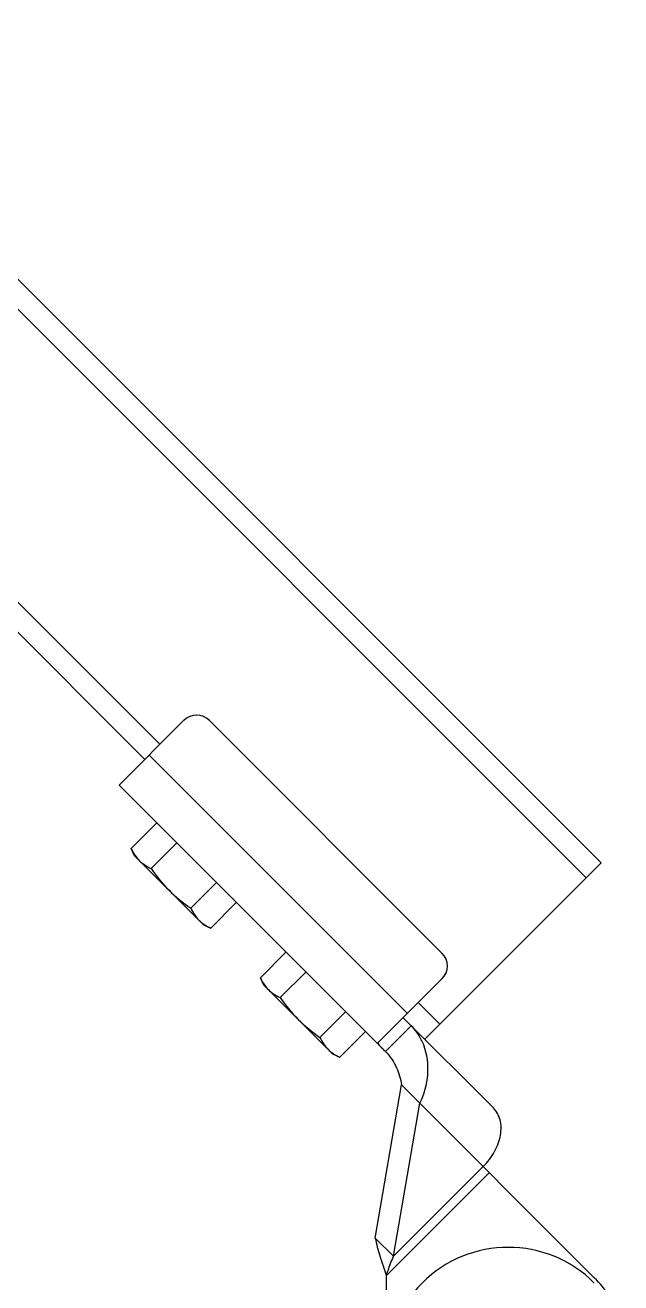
# Model space of a CAD drawing. Extents: x 27938 to 1507990, y 110129 to 923079.
# Drawn here: x 644956 to 646121, y 341410 to 343870 of the extents above; entities that cross this region are included whole.
import ezdxf

# ---------------------------------------------------------------- set-up
doc = ezdxf.new("R2010")
doc.units = 0
doc.header["$LTSCALE"] = 1000
doc.header["$MEASUREMENT"] = 0

msp = doc.modelspace()

# ---------------------------------------------------------------- linework, layer by layer
at = {"linetype": 'Continuous'}
for p, q in [((641874, 346440.9), (646082.8, 342232)), ((641844.5, 346411.4), (646053.4, 342202.6)), ((642105.5, 345577.9), (645219.9, 342463.6)), ((642076.1, 345548.4), (645190.4, 342434.1)), ((645139.9, 342383.6), (645266.2, 342509.9)), ((645316.7, 342509.9), (645771.3, 342055.2)), ((645198.8, 342442.5), (645704, 341937.4)), ((645660.7, 341862.8), (645139.9, 342383.6)), ((645213.7, 342309.8), (645163.6, 342259.7)), ((645252.6, 342270.9), (645202.5, 342220.8)), ((645170.2, 342245.5), (645163.6, 342259.7)), ((645170.2, 342245.5), (645304.9, 342110.8)), ((646082.8, 342232), (645737.7, 341886.9)), ((645330.3, 342193.2), (645280.2, 342143.1)), ((645369.2, 342154.3), (645319.1, 342104.2)), ((645304.9, 342110.8), (645319.1, 342104.2)), ((645466.3, 342057.2), (645416.2, 342007.1)), ((645422.8, 341992.9), (645416.2, 342007.1)), ((645505.1, 342018.3), (645455.1, 341968.3)), ((645647.5, 341880.9), (645771.3, 342004.7)), ((645422.8, 341992.9), (645557.5, 341858.2)), ((645725, 341958.4), (645767.1, 341916.3)), ((645582.9, 341940.6), (645532.8, 341890.5)), ((645695.6, 341928.9), (645871.8, 341752.8)), ((645621.8, 341901.7), (645571.7, 341851.6)), ((645660.7, 341862.8), (645711.2, 341913.3)), ((645557.5, 341858.2), (645571.7, 341851.6)), ((645640.9, 341498.1), (645692.3, 341797.5)), ((645692.3, 341797.5), (646069.2, 341420.6)), ((645676.7, 341462.4), (645728, 341761.8)), ((645852, 341637.8), (645676.7, 341462.4)), ((645662.7, 341424.6), (645863.9, 341625.9)), ((645640.9, 341498.1), (645676.7, 341462.4)), ((645662.7, 341241.8), (645662.7, 341424.6))]:
    msp.add_line(p, q, dxfattribs=at)
for centre, radius, start, end in [((645291.5, 342484.6), 35.7, 45, 135), ((645746.1, 342030), 35.7, 315, 45), ((645900.8, 341241.8), 238.1, 45, 225), ((645900.8, 341252.2), 238.1, 22.3697, 45)]:
    msp.add_arc(centre, radius, start, end, dxfattribs=at)
for points, knots in [([(645163.6, 342259.7), (645164.1, 342258.5), (645166.4, 342253.9), (645169, 342249.4), (645171.2, 342246.2)], [0, 0, 0, 0, 0.253346, 1, 1, 1, 1]), ([(645179.2, 342236.5), (645182.5, 342233.2), (645189.9, 342227.3), (645198.2, 342222.8), (645202.5, 342220.8)], [0, 0, 0, 0, 0.493589, 1, 1, 1, 1]), ([(645280.2, 342143.1), (645282.3, 342138.8), (645286.7, 342130.5), (645292.6, 342123.1), (645295.9, 342119.8)], [0, 0, 0, 0, 0.506411, 1, 1, 1, 1]), ([(645295.9, 342119.8), (645299.2, 342116.6), (645306.5, 342110.6), (645314.8, 342106.2), (645319.1, 342104.2)], [0, 0, 0, 0, 0.493589, 1, 1, 1, 1]), ([(645416.2, 342007.1), (645416.7, 342006), (645419, 342001.3), (645421.6, 341996.8), (645423.8, 341993.6)], [0, 0, 0, 0, 0.253346, 1, 1, 1, 1]), ([(645431.8, 341983.9), (645435.1, 341980.6), (645442.5, 341974.7), (645450.7, 341970.3), (645455.1, 341968.3)], [0, 0, 0, 0, 0.493589, 1, 1, 1, 1]), ([(645735.6, 341875.6), (645734.2, 341879.1), (645728.1, 341892.9), (645719.1, 341905.4), (645711.2, 341913.3)], [0, 0, 0, 0, 0.252907, 1, 1, 1, 1]), ([(645532.8, 341890.5), (645534.8, 341886.2), (645539.3, 341877.9), (645545.2, 341870.5), (645548.5, 341867.3)], [0, 0, 0, 0, 0.506411, 1, 1, 1, 1]), ([(645660.7, 341862.8), (645658.6, 341864.9), (645654.7, 341868.8), (645650.1, 341873.5), (645645.8, 341879.2), (645647.5, 341880.9)], [0, 0, 0, 0, 0.378665, 0.693291, 1, 1, 1, 1]), ([(645548.5, 341867.3), (645551.7, 341864), (645559.1, 341858.1), (645567.4, 341853.6), (645571.7, 341851.6)], [0, 0, 0, 0, 0.493589, 1, 1, 1, 1]), ([(645660.7, 341862.8), (645669.7, 341853.8), (645683.9, 341833), (645690.4, 341809.1), (645692.3, 341797.5)], [0, 0, 0, 0, 0.522516, 1, 1, 1, 1]), ([(645728, 341761.8), (645736.5, 341779.3), (645747.4, 341817.5), (645742.6, 341857.5), (645735.6, 341875.6)], [0, 0, 0, 0, 0.500769, 1, 1, 1, 1]), ([(645852, 341637.8), (645860.7, 341646.5), (645875.3, 341665.6), (645887.4, 341697.6), (645887.5, 341728.8), (645878.1, 341746.4), (645871.8, 341752.8)], [0, 0, 0, 0, 0.287971, 0.555344, 0.790532, 1, 1, 1, 1]), ([(645640.9, 341498.1), (645643.1, 341486.3), (645650, 341461.7), (645658.3, 341437.5), (645662.7, 341424.6)], [0, 0, 0, 0, 0.468219, 1, 1, 1, 1]), ([(645662.7, 341424.6), (645663.8, 341427.9), (645667.9, 341440.7), (645672.4, 341453.3), (645676.7, 341462.4)], [0, 0, 0, 0, 0.254643, 1, 1, 1, 1])]:
    msp.add_open_spline(points, degree=3, knots=knots, dxfattribs=at)
for points in [[(645171.2, 342246.2), (645173.6, 342242.7), (645176.3, 342239.4), (645179.2, 342236.5)], [(645202.5, 342220.8), (645213, 342205.7), (645224.5, 342191.2), (645237.6, 342178.2)], [(645237.6, 342178.2), (645250.6, 342165.1), (645265.1, 342153.5), (645280.2, 342143.1)], [(645423.8, 341993.6), (645426.2, 341990.1), (645428.9, 341986.9), (645431.8, 341983.9)], [(645455.1, 341968.3), (645465.5, 341953.1), (645477.1, 341938.6), (645490.1, 341925.6)], [(645490.1, 341925.6), (645503.2, 341912.6), (645517.7, 341901), (645532.8, 341890.5)]]:
    msp.add_open_spline(points, degree=3, dxfattribs=at)

doc.saveas('drawing.dxf')
